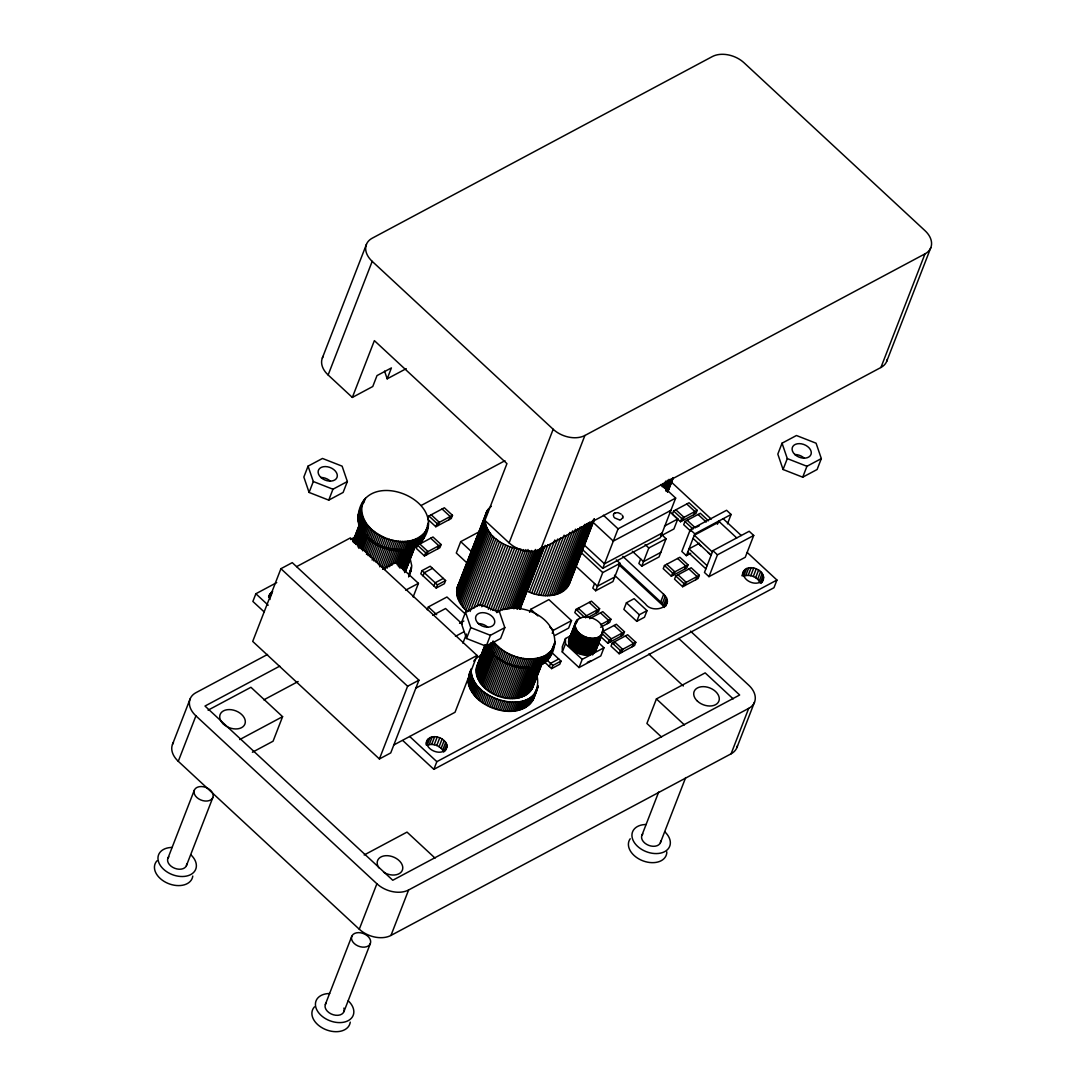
<?xml version="1.0" encoding="UTF-8"?>
<svg xmlns="http://www.w3.org/2000/svg" width="1086" height="1086" viewBox="0 0 1086 1086"><rect width="100%" height="100%" fill="white"/><g stroke="black" fill="none" stroke-linecap="round" stroke-linejoin="round"><path stroke-width="1.5" d="M597.992 642.193L603.965 647.745L600.802 655.917L579.028 667.551L562.29 652.007L562.304 646.713L565.467 638.541L571.277 635.432M562.29 652.007L565.467 643.835L565.467 638.541M603.232 630.79C603.056 617.92 578.729 610.495 575.064 624.572C575.241 637.441 599.581 644.867 603.232 630.79L595.332 651.478M613.916 517.126L613.318 514.995L614.214 513.393M358.543 513.162C366.267 466.532 450.405 500.144 423.065 539.403C404.616 566.471 345.647 540.231 361.041 508.452M427.64 527.864C412.178 557.227 354.484 534.936 362.548 502.832M411.526 568.453L409.164 574.508L411.743 565.738L409.856 557.254M537.122 676.225C544.738 719.624 468.867 702.52 471.215 668.718M534.896 692.366L534.841 693.737L537.787 686.162M486.935 645.912C499.479 670.795 549.95 680.311 554.688 644.12C557.009 616.536 518.701 599.988 496.492 612.219M491.279 506.32C479.713 514.859 485.836 531.936 495.895 538.955L467.686 611.676C459.31 605.228 452.672 592.413 459.568 582.666M406.924 565.141L405.309 571.44L415.11 546.149M553.846 646.645L550.955 651.166L545.294 655.55L532.547 687.791C518.036 713.122 464.822 689.8 479.048 662.188M551.593 650.555L550.317 655.74M447.106 746.231C445.151 757.173 426.146 751.566 426.662 741.752C430.07 732.303 446.156 737.38 447.106 746.231L445.328 750.847M762.196 582.096C769.485 570.544 745.349 560.838 742.553 574.073M622.794 556.331L663.641 594.246C676.388 606.273 652.822 614.635 645.464 603.965L614.513 575.227M520.628 606.029L519.977 609.205L543.937 547.48M570.517 579.395C566.987 598.522 541.208 598.495 527.348 591.191L545.131 545.348M533.525 684.004L532.547 687.791M424.748 534.366L423.635 538.194M534.679 695.081C523.846 729.765 454.152 703.131 471.161 670.089M622.821 517.791L620.69 519.692M272.64 591.422L269.206 595.671L270.007 599.499M741.996 575.797L743.747 571.005M172.511 744.344L190.131 698.895M322.352 358.013L366.43 244.391M737.462 745.62A23.254 15.801 21.2 0 1 731.082 753.82L390.974 935.426A23.254 15.801 21.2 0 1 359.276 929.209L178.28 761.3L195.914 715.85A23.254 15.801 21.2 0 1 195.955 692.678L267.55 654.451M328.135 374.982L372.199 261.359A23.254 15.801 21.2 0 1 372.24 238.187L712.335 56.567A23.254 15.801 21.2 0 1 744.046 62.784L925.028 230.694A23.254 15.801 21.2 0 1 924.987 253.866L880.922 367.489L540.814 549.109A23.254 15.801 21.2 0 1 509.117 542.891L484.913 520.438L506.945 463.627L374.371 340.624L352.339 397.435L328.135 374.982A23.254 15.801 21.2 0 1 323.302 356.167M276.74 582.598L255.862 593.757L252.875 601.44L264.034 611.785M308.071 466.138L303.849 477.053L309.089 492.433L328.732 500.13L343.122 492.447L347.357 481.532L342.117 466.152L322.474 458.455L308.071 466.138L313.311 481.532L309.089 492.433M268.581 597.015L269.776 593.947M167.882 858.347L194.326 790.174M269.152 597.11L270.943 592.494M280.921 568.697L252.712 641.419L379.408 758.965L390.743 752.91L418.938 680.189L292.256 562.643L280.921 568.697L407.603 686.243L379.408 758.965M270.265 597.571L272.043 592.956M186.439 865.61L212.883 797.436A9.964 6.774 21.2 0 0 201.127 786.535A9.964 6.774 21.2 0 0 196.81 797.436A9.964 6.774 21.2 0 0 212.883 797.436M328.732 500.13L332.954 489.229L347.357 481.532M406.232 368.656L387.186 378.824L391.408 367.923L377.005 375.593L372.769 386.507L352.339 397.435M358.176 514.438L363.118 501.623M357.918 515.755L363.796 500.47M357.756 517.099L361.271 508.004M361.638 506.945L364.57 499.37M357.701 518.47L361.217 509.375M363.674 502.859L365.439 498.311M357.742 519.855L361.271 510.759M357.905 521.253L361.434 512.171M208.078 710.163L250.92 687.289L282.591 716.665L273.075 741.209L252.386 752.259M358.163 522.678L361.692 513.583M358.529 524.104L362.059 515.008M352.801 541.71L362.52 516.434M353.262 541.045L359.398 525.23M353.412 540.977L359.792 524.945M354.185 539.905L359.099 527.267M353.574 542.09L359.71 526.276M359.575 526.954L363.104 517.859M354.212 541.86L359.737 527.633M354.362 543.244L360.498 527.429M360.24 528.366L363.769 519.284M355.244 543.054L361.366 527.239M361.014 529.778L364.543 520.696M355.624 544.439L361.747 528.638M356.724 544.262L365.398 522.081M357.335 545.661L362.86 531.434M362.833 532.547L366.362 523.466M358.054 547.045L363.579 532.805M363.878 533.905L367.407 524.809M358.882 548.403L364.394 534.176M365.005 535.222L368.534 526.14M360.43 548.172L365.33 535.534M366.226 536.511L369.756 527.429M361.462 549.502L366.973 535.276M362.588 550.792L371.045 528.678M364.421 550.466L372.417 529.9M365.724 551.674L370.625 539.023M370.326 540.163L373.855 531.068M366.498 554.417L372.009 540.19M371.833 541.29L375.362 532.194M367.95 555.53L373.475 541.303M373.408 542.362L376.923 533.267M369.484 556.589L375.009 542.362M375.023 543.38L378.552 534.285M371.086 557.58L376.598 543.353M376.706 544.344L380.222 535.249M372.118 560.091L378.254 544.276M378.417 545.24L381.946 536.145M373.815 560.946L379.951 545.145M380.181 546.082L383.711 536.986M375.566 561.733L381.688 545.932M381.987 546.842L385.503 537.76M377.344 562.453L383.48 546.638M383.806 547.548L387.335 538.452M378.539 564.666L385.286 547.276M385.652 548.186L389.182 539.09M379.747 566.797L387.105 547.833M387.526 548.742L391.055 539.647M381.593 567.272L388.951 548.294M389.399 549.217L392.928 540.136M382.829 569.227L390.797 548.674M391.286 549.638L394.815 540.543M384.675 569.526L392.643 548.973M393.173 549.964L396.702 540.869M387.118 568.154L394.476 549.19M395.06 550.222L398.576 541.127M389.562 566.688L396.295 549.299M396.919 550.385L400.449 541.303M391.965 565.141L398.1 549.34M398.779 550.48L402.295 541.398M394.34 563.498L399.865 549.272M400.598 550.493L404.128 541.412M396.064 563.349L400.965 550.711M402.404 550.426L405.92 541.344M397.137 564.693L402.648 550.466M398.141 565.955L407.684 541.195M399.091 567.123L409.408 540.964M399.987 568.209L407.345 549.245M407.562 549.76L411.092 540.665M401.413 567.625L408.77 548.661M409.191 549.38L412.721 540.285M402.146 568.548L409.503 549.584M402.797 569.39L414.282 539.823M403.368 570.164L411.947 548.036M412.273 548.376L415.789 539.294M403.829 570.856L413.033 547.154M404.82 569.906L413.399 547.778M407.535 563.553L409.381 558.815M411.838 552.489L417.241 538.683M405.092 570.476L414.282 546.76M404.63 572.566L414.445 547.276M405.865 570.259L415.056 546.543M415.083 547.1L418.612 538.004M416.386 546.353L419.902 537.258M421.124 536.443L416.318 548.403L424.463 555.964L439.884 547.724L441.12 544.548L432.975 536.986L417.553 545.226L425.698 552.788L424.463 555.964M428.929 515.999L427.694 519.189L435.839 526.737L451.26 518.511L452.495 515.321L444.35 507.773L428.929 515.999L437.074 523.561L435.839 526.737M418.734 544.656L422.264 535.561M419.78 543.719L423.309 534.624M420.744 542.715L424.273 533.62M427.314 525.597L428.481 522.556M408.743 574.684L411.675 567.109M421.612 541.656L428.427 523.927M422.386 540.556L428.264 525.271M408.662 576.517L411.255 569.756M423.065 539.403L428.006 526.588M408.648 576.829L410.888 571.046M426.73 554.756L427.965 551.566L419.82 544.018M438.106 525.529L439.341 522.352L431.196 514.791M422.047 570.612L420.811 573.788L436.205 588.055L444.364 583.698L445.599 580.521L430.219 566.24L422.047 570.612L437.441 584.879L436.205 588.055M413.142 596.974L418.422 583.345L395.806 562.358L383.046 569.159M423.078 575.892L424.314 572.702L432.472 568.345M437.617 548.946L438.853 545.756L430.708 538.208M448.993 519.719L450.228 516.542L442.083 508.981M433.938 585.965L435.174 582.775L443.332 578.417M427.26 609.762L428.346 606.938L446.943 597.001L464.808 613.576M480.08 531.312L460.708 541.656L456.296 553.018L467.021 562.969M457.396 586.983L486.895 511.316M456.989 588.544L485.198 515.823M456.744 590.16L487.777 509.945M456.663 591.816L484.872 519.094M486.352 514.968L488.795 508.642M456.744 593.499L484.94 520.778M456.975 595.209L485.184 522.488M457.382 596.933L485.591 524.212M457.953 598.657L486.148 525.95M458.672 600.395L486.867 527.674M459.541 602.106L487.75 529.384M460.559 603.802L488.768 531.081M461.726 605.459L489.935 532.751M463.03 607.088L491.239 534.38M464.455 608.676L492.664 535.955M466.016 610.21L494.225 537.489M465.527 612.219L461.292 623.133L466.546 638.514L486.189 646.224L500.578 638.527L504.814 627.627L499.574 612.232L479.931 604.535L465.527 612.219L470.767 627.613L466.546 638.514M470.075 611.486L497.673 540.353L495.895 538.955M473.795 608.065L499.546 541.67L497.673 540.353M476.985 606.137L501.515 542.905L499.546 541.67M462.907 643.156L466.437 634.061M426.038 743.109L427.232 740.028M479.645 605.703L503.551 544.059L501.515 542.905M426.011 744.738L428.4 738.589M325.352 1004.428L351.796 936.254M430.097 737.503L427.11 745.2C433.233 742.919 441.025 745.987 443.726 751.987L446.713 744.29M481.75 606.762L505.669 545.104L503.551 544.059M429.241 744.562L432.228 736.865M359.276 929.209L376.896 883.76L195.914 715.85M484.532 606.137L507.841 546.068L505.669 545.104M509.117 542.891L553.181 429.269L372.199 261.359M431.658 744.399L434.644 736.702M486.745 606.979L510.053 546.91L521.416 549.435L496.886 612.667M434.224 744.725L437.196 737.027M488.388 609.3L512.307 547.643M436.762 745.512L439.735 737.828M490.655 609.925L514.574 548.267M439.111 746.72L442.097 739.037M492.949 610.427L516.855 548.783M468.867 674.786L470.632 670.238M441.147 748.268L444.12 740.584M296.641 566.62L350.384 537.909L477.08 655.455L455.034 712.267L393.824 744.955M467.686 680.569L471.215 671.474M402.865 740.598L433.857 769.35L436.844 761.666L776.938 580.046L747.195 552.448M495.23 610.821L519.149 549.163M467.849 681.967L471.378 672.886M468.107 683.393L471.636 674.297M442.708 750.059L445.694 742.376M468.473 684.818L472.003 675.723M468.948 686.243L472.464 677.148M476.605 666.804L485.184 644.663M476.279 668.066L484.953 645.423M476.062 669.37L485.266 645.654M480.881 657.451L485.17 646.387M475.98 670.7L485.781 645.396M343.909 1011.704L370.353 943.53A9.964 6.774 21.2 0 0 358.597 932.63A9.964 6.774 21.2 0 0 354.267 943.53A9.964 6.774 21.2 0 0 370.353 943.53M469.519 687.669L473.034 678.574M481.152 658.021L482.985 653.27M476.007 672.058L486.419 645.179M486.189 646.224L490.41 635.31L504.814 627.627M499.75 611.228L523.669 549.584M476.143 673.429L487.18 644.975M470.184 689.081L473.713 679.999M476.415 674.813L487.451 646.36M470.957 690.492L474.473 681.411M487.695 647.324L488.876 644.283M476.795 676.211L488.442 646.17M502.587 609.667L525.882 549.597M477.283 677.61L488.931 647.568M471.813 691.891L475.342 682.795M488.564 648.709L490.913 642.654M477.894 679.008L489.542 648.966M504.759 609.572L528.054 549.502M472.777 693.262L476.306 684.18M489.514 650.093L493.044 640.998C504.8 656.053 527.457 663.845 545.294 655.55M478.614 680.393L490.261 650.351M473.822 694.619L477.351 685.524M490.573 651.437L494.089 642.355M506.863 609.341L529.561 550.86M479.442 681.75L491.089 651.722M474.949 695.936L478.478 686.854M491.7 652.767L495.23 643.672M508.913 609.002L531.597 550.507M480.365 683.108L492.637 651.491M476.17 697.226L479.7 688.144M492.908 654.057L496.438 644.962M481.397 684.424L493.668 652.808M510.882 608.527L532.955 551.62M477.46 698.488L480.989 689.393M482.523 685.714L497.741 646.224M512.755 607.943L535.452 549.462M478.831 699.71L482.36 690.615M483.745 686.976L499.098 647.432M513.922 608.825L536.62 550.33M515.606 608.024L538.289 549.53M485.048 688.185L497.32 656.568M480.27 700.877L483.799 691.782M497.021 657.695L500.551 648.613M516.556 608.676L539.851 548.606M517.37 609.246L541.29 547.588M390.974 935.426L408.607 889.977L748.702 708.371A23.254 15.801 21.2 0 0 748.743 685.198L690.479 631.142M486.433 689.352L498.705 657.722M540.814 549.109L584.892 435.486L924.987 253.866M481.777 702.004L485.306 692.909M498.528 658.822L502.044 649.727M518.674 608.133L541.982 548.05M523.778 596.472L525.624 591.734M519.23 608.499L543.149 546.842M487.899 690.452L500.171 658.835M519.651 608.784L543.557 547.14M483.351 703.076L486.867 693.981M500.089 659.894L503.619 650.799M519.909 609.002L543.828 547.344M489.433 691.51L501.691 659.894M484.967 704.095L488.496 694.999M501.718 660.912L505.248 651.831M529.506 592.141L547.901 544.724M491.021 692.501L503.293 660.885M486.65 705.058L490.166 695.963M503.388 661.876L506.918 652.781M492.677 693.438L504.936 661.822M531.733 592.997L550.738 543.991M488.361 705.954L491.89 696.859M505.112 662.772L508.642 653.691M494.374 694.293L506.646 662.677M490.125 706.796L493.655 697.701M506.877 663.614L510.393 654.519M533.973 593.73L554.824 539.986M496.126 695.081L508.384 663.465M491.917 707.556L495.447 698.474M508.669 664.388L512.198 655.292M536.253 594.354L557.715 539.023M529.601 612.3L530.769 609.3L548.905 599.608L571.521 620.608L568.616 628.102L554.661 635.554M497.904 695.8L510.162 664.184M493.75 708.262L497.279 699.18M510.501 665.094L514.017 655.998M538.534 594.856L560.607 537.95M499.709 696.425L511.968 664.808M495.596 708.9L499.126 699.805M512.348 665.718L515.877 656.623M501.542 696.981L513.8 665.365M540.814 595.25L564.123 535.181M497.469 709.457L500.999 700.361M514.207 666.275L517.737 657.193M503.375 697.456L515.646 665.84M543.095 595.522L566.39 535.439M499.343 709.945L502.872 700.85M516.094 666.763L519.624 657.668M505.221 697.836L517.493 666.22M545.348 595.657L569.865 532.425M501.23 710.353L504.759 701.257M517.981 667.171L521.511 658.075M507.067 698.135L519.339 666.519M547.561 595.685L572.702 530.864M503.117 710.678L506.646 701.583M519.868 667.496L523.384 658.415M508.913 698.339L521.171 666.723M505.004 710.936L508.519 701.841M521.742 667.754L525.271 658.659M549.733 595.576L575.485 529.181M510.732 698.461L522.99 666.845M506.863 711.099L510.393 702.018M523.615 667.931L527.144 658.835M551.837 595.359L577.589 528.963M512.524 698.488L524.782 666.872M508.71 711.194L512.239 702.113M525.461 668.026L528.991 658.93M553.887 595.006L580.25 527.036M514.289 698.434L526.547 666.818M510.542 711.208L514.072 702.126M527.294 668.039L530.81 658.944M555.856 594.544L582.218 526.561M516.013 698.284L528.271 666.668M557.729 593.961L584.716 524.402M512.348 711.154L515.864 702.058M529.086 667.971L532.615 658.876M517.683 698.04L529.344 668.012M559.521 593.255L586.494 523.696M514.099 711.004L517.628 701.909M519.312 697.728L534.38 658.727M561.19 592.454L588.178 522.895M515.823 710.773L519.352 701.692M520.886 697.307L536.104 658.51M562.752 591.531L589.725 521.972M522.38 696.818L534.027 666.777M517.506 710.475L521.036 701.38M534.258 667.293L537.774 658.197M564.191 590.512L590.553 522.529M523.805 696.235L535.452 666.193M565.494 589.399L591.856 521.416M519.135 710.095L522.651 700.999M535.873 666.913L539.403 657.817M583.481 544.534L585.313 539.796M587.77 533.47L589.603 528.733M525.162 695.569L536.81 665.542M566.661 588.191L593.024 520.208M567.693 586.888L594.056 518.918M568.562 585.517L594.313 519.122M569.295 584.078L594.436 519.257M520.696 709.633L524.226 700.538M526.425 694.836L540.977 657.369M527.592 694.022L538.629 665.569M522.203 709.104L525.733 700.008M538.955 665.922L542.484 656.826M528.678 693.139L539.715 664.686M552.231 633.287L553.385 630.287L571.521 620.608M529.669 692.189L540.706 663.736M523.656 708.493L527.172 699.398M533.62 682.673L535.452 677.935M537.909 671.61L543.923 656.229M530.552 691.185L541.493 663.451M531.325 690.099L541.14 664.808M531.991 688.972L541.805 663.682M525.027 707.814L528.543 698.719M526.316 707.067L529.846 697.972M543.068 663.885L546.597 654.804M527.538 706.253L531.068 697.158M544.29 663.071L547.806 653.989M528.678 705.371L532.208 696.289M545.416 662.188L548.946 653.107M529.724 704.434L533.253 695.339M546.475 661.252L550.005 652.17M530.687 703.429L534.217 694.348M547.439 660.261L550.955 651.166M552.177 649.048L555.122 641.473M531.556 702.384L535.072 693.289M548.294 659.202L551.824 650.107M532.33 701.271L538.208 685.985M549.068 658.089L554.96 642.817M532.995 700.117L537.95 687.302M549.747 656.935L554.688 644.12M533.579 698.909L537.095 689.827M549.353 666.532L550.588 663.342L558.747 658.985M544.534 662.053L551.62 668.623L552.855 665.446L561.014 661.089L551.512 652.265M587.947 617.486L598.372 611.907L599.608 608.73L591.463 601.169L576.042 609.409L574.806 612.585L580.63 617.988M577.494 610.318L578.309 608.201L586.454 615.748L585.639 617.88M568.725 640.088L575.729 621.939M568.589 640.754L576.435 620.771M561.014 661.089L559.779 664.265L551.62 668.623M568.521 641.446L576.87 620.228M568.521 642.152L577.372 619.726M568.589 642.858L575.132 625.984M576.747 622.332L577.928 619.264M568.711 643.577L575.268 626.703M568.317 645.844L575.458 627.436M569.173 645.043L575.716 628.17M569.498 645.763L576.042 628.889M569.879 646.482L576.422 629.608M594.571 583.549L592.807 588.096L595.685 590.757L612.966 581.539L620.011 563.349L616.291 559.901M570.313 647.188L576.856 630.314M570.815 647.894L577.358 631.02M571.372 648.573L577.915 631.699M581.96 549.095L602.744 568.372L618.083 528.841L675.668 498.08L660.994 484.465M571.969 649.238L578.526 632.364M572.634 649.89L579.177 633.016M595.685 590.757L602.744 572.58L620.011 563.349M573.34 650.5L579.883 633.627M574.087 651.084L580.63 634.224M574.861 651.654L581.404 634.781M575.689 652.184L582.232 635.31M576.544 652.672L583.087 635.799M577.426 653.12L583.969 636.247M578.336 653.541L584.879 636.668M579.259 653.908L585.802 637.034M580.195 654.234L586.739 637.36M596.105 613.128L597.341 609.938L589.196 602.391M581.146 654.519L587.702 637.645M582.11 654.749L588.653 637.876M583.073 654.939L589.617 638.066M579.028 667.551L582.205 659.365L603.965 647.745M584.037 655.075L590.58 638.215M584.987 655.17L591.531 638.296M585.924 655.211L592.481 638.337M586.861 655.211L593.404 638.337M587.757 655.143L594.313 638.269M588.653 655.048L595.196 638.174M589.508 654.885L596.051 638.011M590.322 654.682L596.866 637.808M591.11 654.424L597.653 637.563M591.856 654.139L598.4 637.265M592.562 653.786L599.105 636.912M592.63 654.939L599.771 636.532M593.825 652.985L600.368 636.111M597.816 643.183L599.608 638.582M601.983 632.446L603.178 629.378M594.381 652.51L600.925 635.636M594.884 652.007L603.232 630.097M595.712 650.908L603.164 631.482M607.413 623.622L608.649 620.432L600.504 612.884M661.958 486.555L663.166 483.419M589.617 618.694L602.771 611.662L610.916 619.224L609.68 622.4L600.612 627.246M663.22 487.397L665.65 481.139M664.374 488.13L667.415 480.284M665.392 488.727L669.044 479.32M665.677 490.791L669.926 479.822M666.424 491.171L671.284 478.641M600.857 636.763L607.834 643.238L609.07 640.048L624.491 631.821L616.346 624.26L603.192 631.278L611.337 638.84L610.101 642.016M640.645 558.951L638.88 563.485L641.758 566.159L659.039 556.928L666.085 538.751L661.13 534.149M667.062 491.524L671.867 478.926M667.442 491.659L672.356 479.13M667.714 491.768L673.211 477.65M667.809 491.795L673.293 477.691M626.418 602.784L623.866 609.382L636.763 621.341L644.473 617.228L647.025 610.631L634.129 598.671L626.418 602.784L639.315 614.757L636.763 621.341M641.758 566.159L648.804 547.982L666.085 538.751M612.246 642.993L611.011 646.17L619.156 653.731L634.563 645.491L635.799 642.315L627.654 634.753L612.246 642.993L620.391 650.541L619.156 653.731M613.685 643.903L614.513 641.785L622.658 649.333L621.423 652.523M620.988 636.206L622.224 633.029L614.079 625.468M675.668 498.08L660.329 537.624L602.744 568.372M624.491 631.821L623.255 634.998L607.834 643.238M673.605 511.004L672.37 514.194L680.515 521.742L695.936 513.515L697.171 510.325L689.026 502.777L673.605 511.004L681.75 518.565L680.515 521.742M669.383 511.18L677.8 518.972L673.917 528.977L660.6 536.09M632.296 646.699L633.532 643.523L625.387 635.962M664.469 565.494L663.234 568.684L671.379 576.232L686.786 568.005L688.022 564.815L679.877 557.267L664.469 565.494L672.614 573.055L671.379 576.232M682.782 520.533L684.017 517.357L675.872 509.796M708.479 520.818L700.334 513.271L684.927 521.497L683.691 524.687L690.669 531.163M693.669 514.723L694.904 511.547L686.759 503.985M619.821 564.014L660.668 601.943L663.695 594.232M727.471 523.832L731.095 514.479L726.575 510.284L690.302 529.656L681.832 551.471L686.366 555.665L690.71 553.344M667.211 599.73L664.225 607.427L662.311 603.653L665.284 595.97M673.646 575.023L674.881 571.847L666.736 564.286M663.492 605.513L666.478 597.829M675.777 575.987L674.542 579.177L682.687 586.725L698.108 578.499L699.343 575.308L691.198 567.761L675.777 575.987L683.922 583.549L682.687 586.725M665.664 606.232L667.456 601.617M686.366 555.665L694.823 533.85L731.095 514.479M684.519 569.213L685.755 566.023L677.61 558.475M684.954 585.517L686.189 582.34L678.044 574.779M695.841 579.707L697.076 576.53L688.931 568.969M717.412 524.28L718.633 521.131L736.729 537.923M712.918 550.643L704.461 572.458L708.982 576.652L745.254 557.281L753.725 535.466L749.191 531.271L712.918 550.643L717.439 554.837L708.982 576.652M733.186 698.882L705.167 672.886L656.419 698.922L646.903 723.466L661.523 737.027M782.042 443.197L777.82 454.111L783.06 469.491L802.703 477.188L817.106 469.505L821.328 458.591L816.088 443.21L796.445 435.513L782.042 443.197L787.296 458.591L783.06 469.491M641.867 835.405L658.686 792.02M742.525 575.702L744.915 569.553M746.611 568.48L743.638 576.164C749.747 573.897 757.553 576.965 760.254 582.951L763.227 575.268M745.756 575.526L748.743 567.842M748.186 575.376L751.159 567.679M750.738 575.689L753.725 568.005M753.277 576.49L756.263 568.793M755.639 577.698L758.612 570.001M757.661 579.245L760.648 571.548M759.236 581.037L762.209 573.34M660.424 842.668L685.66 777.603M761.245 583.358L763.634 577.209M802.703 477.188L806.939 466.288L821.328 458.591M776.938 580.046L773.965 587.73L433.857 769.35M731.082 753.82L748.702 708.371M736.892 747.602L754.512 702.153M886.733 361.285L930.811 247.662M622.685 518.158L622.767 516.271M763.39 579.028C758.693 587.485 743.068 581.892 743.191 572.729M473.74 661.184L474.514 660.084M475.383 659.026L482.415 653.962M350.697 539.552L355.719 536.43M614.201 513.406L615.097 512.877M590.852 660.655L587.35 662.351M421.436 505.329L504.963 460.722M437.074 523.561L452.495 515.321M425.698 552.788L441.12 544.548M405.675 590.146L418.422 583.345M279.754 666.125L204.996 706.049L392.765 880.257L739.661 694.999L678.736 638.473M437.441 584.879L445.599 580.521M263.803 699.859L298.148 681.519M432.812 615.341L445.572 608.527L462.242 623.988M239.748 739.552L282.591 716.665M670.917 510.352L613.318 541.1L592.535 521.823M459.554 623.337L463.844 621.056M455.441 636.328L463.939 631.794M664.469 526.086L677.8 518.972M681.75 518.565L697.171 510.325M662.093 533.077L604.508 563.824L583.725 544.548M696.696 527.117L699.411 525.665M407.603 686.243L418.938 680.189M614.73 576.992L597.449 586.209L576.381 566.661M660.804 552.38L643.523 561.611L632.364 551.267M719.651 521.674L694.293 535.208L712.389 552M415.857 688.144L477.08 655.455M699.438 543.271L688.999 548.851L707.095 565.643M599.608 608.73L584.187 616.957L576.042 609.409M672.614 573.055L688.022 564.815M717.439 554.837L753.725 535.466M600.49 624.789L610.916 619.224M683.922 583.549L699.343 575.308M660.668 601.943L662.311 603.653M639.315 614.757L647.025 610.631M620.391 650.541L635.799 642.315M364.177 854.981L407.019 832.107L435.038 858.103M615.097 512.904L617.988 512.66L621.111 514.072M619.753 519.841L620.473 519.719M619.264 519.841L614.527 517.846M507.841 546.068L510.053 546.91M787.296 458.591L806.939 466.288M313.311 481.532L332.954 489.229M470.767 627.613L490.41 635.31M723.167 518.714L741.263 535.507M670.333 481.139L711.249 519.094M698.067 514.479L706.212 522.04M687.194 520.289L695.339 527.85M684.927 521.497L693.072 529.058M690.302 529.656L694.823 533.85M693.058 538.398L711.154 555.19M699.045 544.127L701.312 546.217M708.099 552.516L710.353 554.62M687.764 552.027L705.873 568.82M645.098 544.52L648.804 547.982M603.409 515.226L618.083 528.841M618.586 564.435L664.442 606.993M580.426 551.878L602.744 572.58M648.844 654.003L683.338 685.999M602.092 633.572L609.07 640.048M656.419 698.922L684.438 724.919M460.708 541.656L471.433 551.607M530.769 609.3L537.909 615.925M549.815 626.975L553.385 630.287M565.467 643.835L582.205 659.365M546.964 659.989L552.855 665.446M428.346 606.938L436.681 614.662M255.862 593.757L268.201 605.201M409.693 736.484L436.844 761.666M622.156 515.103L622.767 516.284M384.566 371.127L387.186 378.824M584.892 435.486A23.254 15.801 21.2 0 1 553.181 429.269M887.316 359.29A23.254 15.801 21.2 0 1 880.922 367.489M408.607 889.977A23.254 15.801 21.2 0 1 376.896 883.76M178.28 761.3A23.254 15.801 21.2 0 1 173.448 742.498M378.878 867.85A13.29 9.027 21.2 0 1 387.77 855.7A13.29 9.027 21.2 0 1 402.594 869.452A13.29 9.027 21.2 0 1 383.562 872.207M343.909 1008.079A9.964 6.774 21.2 0 1 333.361 1014.786A9.964 6.774 21.2 0 1 326.316 1002.935M348.239 1000.803A19.928 13.548 21.2 0 1 345.633 1021.736A19.928 13.548 21.2 0 1 317.207 1010.591A19.928 13.548 21.2 0 1 329.682 993.527M350.249 1022.13A19.928 13.548 21.2 0 1 325.311 1029.419A19.928 13.548 21.2 0 1 314.465 1006.871M186.778 863.859A9.964 6.774 21.2 0 1 174.67 868.271A9.964 6.774 21.2 0 1 168.846 856.84M190.769 854.709A19.928 13.548 21.2 0 1 188.177 875.642A19.928 13.548 21.2 0 1 159.737 864.497A19.928 13.548 21.2 0 1 172.212 847.447M192.779 876.049A19.928 13.548 21.2 0 1 167.841 883.325A19.928 13.548 21.2 0 1 157.008 860.791M660.75 840.917A9.964 6.774 21.2 0 1 648.641 845.329A9.964 6.774 21.2 0 1 642.831 833.899M664.741 831.767A19.928 13.548 21.2 0 1 662.148 852.7A19.928 13.548 21.2 0 1 633.708 841.555A19.928 13.548 21.2 0 1 646.184 824.505M666.831 851.899A19.928 13.548 21.2 0 1 643.428 861.022A19.928 13.548 21.2 0 1 630.206 838.772M794.979 454.532A9.964 6.774 21.2 0 1 804.264 458.17M321.008 477.473A9.964 6.774 21.2 0 1 330.293 481.112M478.464 623.568A9.964 6.774 21.2 0 1 487.736 627.192M697.429 701.162A13.29 9.027 21.2 0 0 718.864 701.176A13.29 9.027 21.2 0 0 703.199 686.637A13.29 9.027 21.2 0 0 697.429 701.162M223.444 724.104A13.29 9.027 21.2 0 0 244.893 724.118A13.29 9.027 21.2 0 0 229.214 709.579A13.29 9.027 21.2 0 0 223.444 724.104M794.884 454.532A9.964 6.774 21.2 0 0 810.97 454.532A9.964 6.774 21.2 0 0 799.215 443.631A9.964 6.774 21.2 0 0 794.884 454.532M320.913 477.473A9.964 6.774 21.2 0 0 336.999 477.473A9.964 6.774 21.2 0 0 325.243 466.573A9.964 6.774 21.2 0 0 320.913 477.473M478.369 623.554A9.964 6.774 21.2 0 0 494.442 623.554A9.964 6.774 21.2 0 0 482.7 612.653A9.964 6.774 21.2 0 0 478.369 623.554"/></g></svg>
